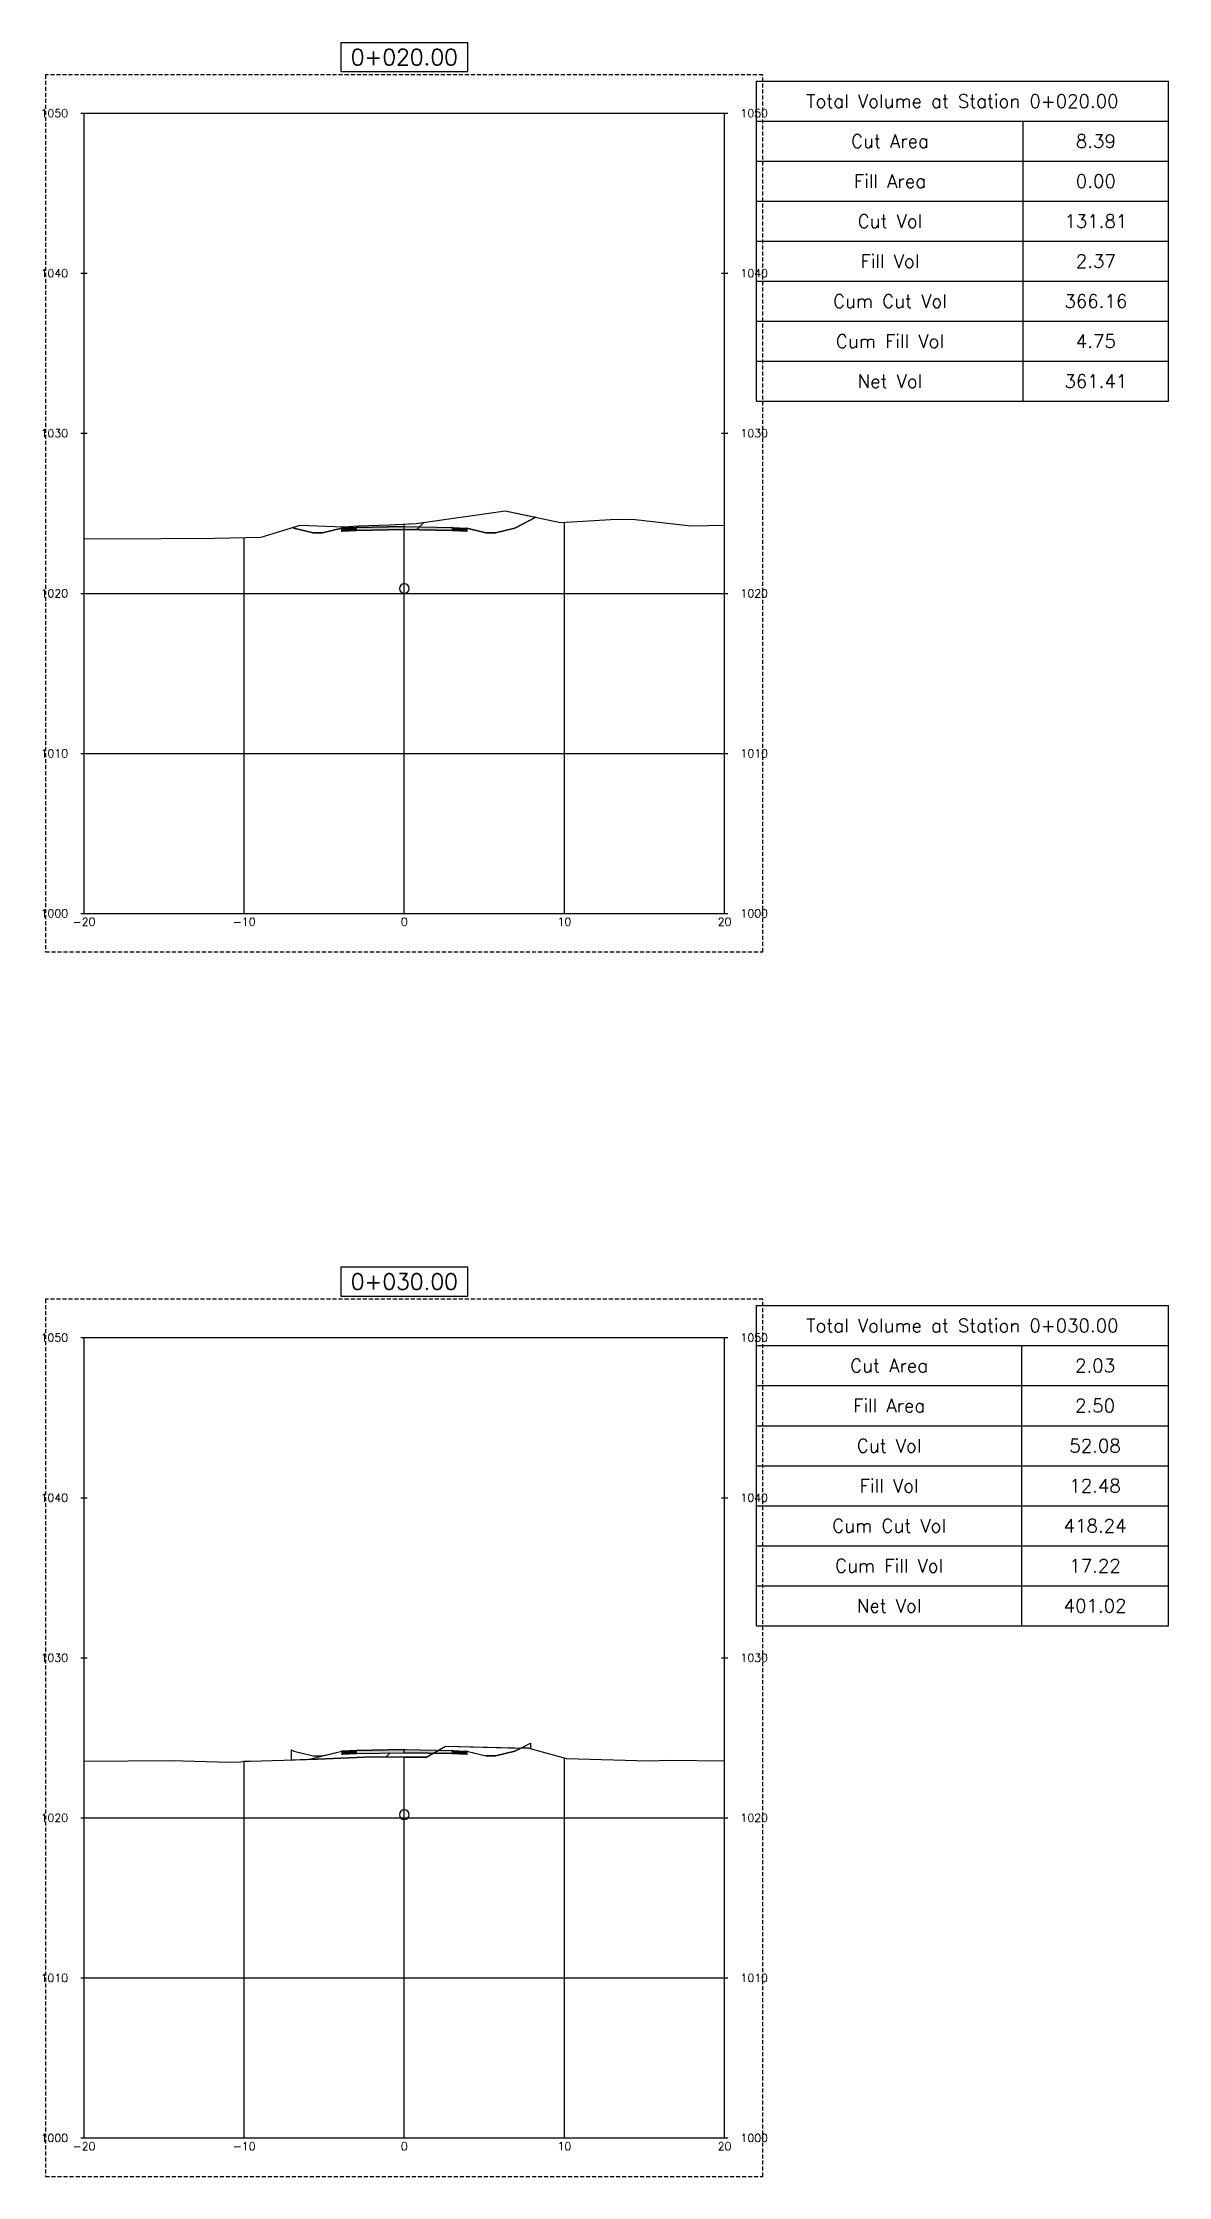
# Model space of a CAD drawing. Header units: metres. Extents: x 517023 to 519141, y 3924953 to 3927827.
# Drawn here: x 518225.4 to 518295.7, y 3925664.7 to 3925798 of the extents above; entities that cross this region are included whole.
import ezdxf

# ---------------------------------------------------------------- set-up
doc = ezdxf.new("R2010")
doc.units = ezdxf.units.M
doc.linetypes.add('DASHED2', pattern=[0.375, 0.25, -0.125])
for name, color, linetype in [('C-ANNO-TABL', 1, 'Continuous'), ('C-ANNO-TABL-TEXT', 150, 'Continuous'), ('C-ANNO-TABL-TITL', 150, 'Continuous'), ('C-ANNO-TABL-TTBL', 5, 'Continuous'), ('C-ROAD-CORR', 5, 'Continuous'), ('C-ROAD-CORR-PATT', 150, 'Continuous'), ('C-ROAD-LINK', 150, 'Continuous'), ('C-ROAD-MARK', 212, 'Continuous'), ('C-ROAD-PROF-TTLB', 5, 'Continuous'), ('C-ROAD-SECT', 7, 'Continuous'), ('C-ROAD-SECT-GRID', 7, 'Continuous'), ('C-ROAD-SECT-TEXT', 92, 'Continuous'), ('C-ROAD-SECT-TICK', 7, 'Continuous'), ('C-ROAD-SECT-TITL', 92, 'Continuous'), ('C-ROAD-SHAP', 32, 'Continuous'), ('C-ROAD-SHAP-PATT', 7, 'Continuous'), ('C-STRM-PIPE', 170, 'Continuous')]:
    doc.layers.add(name, color=color, linetype=linetype)
doc.layers.add('C-ROAD-SECT-BUFR', color=6, linetype='DASHED2', plot=False)
doc.styles.get("Standard").update_dxf_attribs({"font": 'simplex.shx'})

msp = doc.modelspace()

# ---------------------------------------------------------------- hatches: boundary and pattern name
at = {"layer": 'C-ROAD-CORR-PATT', "linetype": 'Continuous', "lineweight": -3}
h = msp.add_hatch(dxfattribs=at)
h.set_pattern_fill('ANSI31', color=1, scale=1.75, style=0)
h.set_pattern_definition([(45, (518241.0185, 3925767.75), (-3.9289, 3.9289), [])])
h.paths.add_polyline_path([(518241.02, 3925767.75), (518241.47, 3925767.89), (518244.17, 3925767.8), (518245.1, 3925767.86), (518247.03, 3925767.92), (518248.72, 3925768), (518254.26, 3925768.8), (518256.19, 3925768.39), (518254.87, 3925767.72), (518253.67, 3925767.42), (518253.07, 3925767.42), (518251.87, 3925767.72), (518251.87, 3925767.52), (518250.97, 3925767.56), (518247.97, 3925767.62), (518244.97, 3925767.56), (518244.07, 3925767.52), (518244.07, 3925767.72), (518242.87, 3925767.42), (518242.27, 3925767.42), (518241.07, 3925767.72)])
h = msp.add_hatch(dxfattribs=at)
h.set_pattern_fill('ANSI31', color=3, scale=1.75, style=0)
h.set_pattern_definition([(45, (518255.2437, 3925691.4985), (-3.9289, 3.9289), [])])
h.paths.add_polyline_path([(518255.24, 3925691.5), (518255.86, 3925691.81), (518255.86, 3925691.46), (518255.75, 3925691.49)])
h.paths.add_polyline_path([(518240.92, 3925690.75), (518240.92, 3925691.39), (518241.07, 3925691.31), (518242.27, 3925691.01), (518242.87, 3925691.01), (518244.07, 3925691.31), (518244.07, 3925691.21), (518244.07, 3925691.11), (518244.52, 3925691.13), (518244.97, 3925691.15), (518247.97, 3925691.21), (518249.8, 3925691.17), (518249.36, 3925690.92), (518245.97, 3925690.96), (518242.55, 3925690.81)])
h = msp.add_hatch(dxfattribs=at)
h.set_pattern_fill('ANSI31', color=1, scale=1.75, style=0)
h.set_pattern_definition([(45, (518249.801, 3925691.1716), (-3.929, 3.929), [])])
h.paths.add_polyline_path([(518249.8, 3925691.17), (518250.55, 3925691.61), (518255.24, 3925691.5), (518254.87, 3925691.31), (518253.67, 3925691.01), (518253.07, 3925691.01), (518252.47, 3925691.16), (518251.87, 3925691.31), (518251.87, 3925691.21), (518251.87, 3925691.11), (518250.97, 3925691.15)])
at = {"layer": 'C-ROAD-SHAP-PATT', "linetype": 'Continuous', "lineweight": -3}
for points in [[(518244.97, 3925767.76), (518244.07, 3925767.72), (518244.07, 3925767.52), (518244.97, 3925767.56)], [(518247.97, 3925767.82), (518244.97, 3925767.76), (518244.97, 3925767.56), (518247.97, 3925767.62)], [(518247.97, 3925767.82), (518250.97, 3925767.76), (518250.97, 3925767.56), (518247.97, 3925767.62)], [(518250.97, 3925767.76), (518251.87, 3925767.72), (518251.87, 3925767.52), (518250.97, 3925767.56)], [(518244.97, 3925691.35), (518244.07, 3925691.31), (518244.07, 3925691.11), (518244.97, 3925691.15)], [(518247.97, 3925691.41), (518244.97, 3925691.35), (518244.97, 3925691.15), (518247.97, 3925691.21)], [(518247.97, 3925691.41), (518250.97, 3925691.35), (518250.97, 3925691.15), (518247.97, 3925691.21)], [(518250.97, 3925691.35), (518251.87, 3925691.31), (518251.87, 3925691.11), (518250.97, 3925691.15)]]:
    msp.add_hatch(color=7, dxfattribs=at).paths.add_polyline_path(points)

# ---------------------------------------------------------------- linework, layer by layer
at = {"layer": 'C-ANNO-TABL', "color": 1, "linetype": 'Continuous', "lineweight": -3}
for p, q in [((518269.97, 3925793.14), (518295.69, 3925793.14)), ((518286.63, 3925775.64), (518286.63, 3925793.14)), ((518269.97, 3925790.64), (518295.69, 3925790.64)), ((518269.97, 3925788.14), (518295.69, 3925788.14)), ((518269.97, 3925785.64), (518295.69, 3925785.64)), ((518269.97, 3925783.14), (518295.69, 3925783.14)), ((518269.97, 3925780.64), (518295.69, 3925780.64)), ((518269.97, 3925778.14), (518295.69, 3925778.14)), ((518269.97, 3925716.64), (518295.69, 3925716.64)), ((518286.53, 3925699.14), (518286.53, 3925716.64)), ((518269.97, 3925714.14), (518295.69, 3925714.14)), ((518269.97, 3925711.64), (518295.69, 3925711.64)), ((518269.97, 3925709.14), (518295.69, 3925709.14)), ((518269.97, 3925706.64), (518295.69, 3925706.64)), ((518269.97, 3925704.14), (518295.69, 3925704.14)), ((518269.97, 3925701.64), (518295.69, 3925701.64))]:
    msp.add_line(p, q, dxfattribs=at)
at = {"layer": 'C-ANNO-TABL-TTBL', "color": 5, "linetype": 'Continuous', "lineweight": -3}
for p, q in [((518269.97, 3925795.64), (518295.69, 3925795.64)), ((518269.97, 3925775.64), (518269.97, 3925795.64)), ((518295.69, 3925775.64), (518295.69, 3925795.64)), ((518269.97, 3925775.64), (518295.69, 3925775.64)), ((518269.97, 3925719.14), (518295.69, 3925719.14)), ((518269.97, 3925699.14), (518269.97, 3925719.14)), ((518295.69, 3925699.14), (518295.69, 3925719.14)), ((518269.97, 3925699.14), (518295.69, 3925699.14))]:
    msp.add_line(p, q, dxfattribs=at)
at = {"layer": 'C-ROAD-CORR', "color": 1, "linetype": 'Continuous', "lineweight": -3}
for p, q in [((518241.02, 3925767.75), (518241.47, 3925767.89)), ((518241.07, 3925767.72), (518241.02, 3925767.75)), ((518242.27, 3925767.42), (518241.07, 3925767.72)), ((518241.47, 3925767.89), (518244.17, 3925767.8)), ((518244.07, 3925767.72), (518242.87, 3925767.42)), ((518244.07, 3925767.52), (518244.07, 3925767.72)), ((518244.17, 3925767.8), (518245.1, 3925767.86)), ((518245.1, 3925767.86), (518247.03, 3925767.92)), ((518247.03, 3925767.92), (518248.72, 3925768)), ((518248.72, 3925768), (518254.26, 3925768.8)), ((518253.07, 3925767.42), (518251.87, 3925767.72)), ((518251.87, 3925767.72), (518251.87, 3925767.52)), ((518254.87, 3925767.72), (518253.67, 3925767.42)), ((518254.26, 3925768.8), (518256.19, 3925768.39)), ((518256.19, 3925768.39), (518254.87, 3925767.72)), ((518242.87, 3925767.42), (518242.27, 3925767.42)), ((518244.97, 3925767.56), (518244.07, 3925767.52)), ((518247.97, 3925767.62), (518244.97, 3925767.56)), ((518250.97, 3925767.56), (518247.97, 3925767.62)), ((518251.87, 3925767.52), (518250.97, 3925767.56)), ((518253.67, 3925767.42), (518253.07, 3925767.42)), ((518249.8, 3925691.17), (518250.55, 3925691.61)), ((518250.97, 3925691.15), (518249.8, 3925691.17)), ((518250.55, 3925691.61), (518255.24, 3925691.5)), ((518251.87, 3925691.11), (518250.97, 3925691.15)), ((518251.87, 3925691.31), (518253.07, 3925691.01)), ((518251.87, 3925691.11), (518251.87, 3925691.31)), ((518253.67, 3925691.01), (518253.07, 3925691.01)), ((518254.87, 3925691.31), (518253.67, 3925691.01)), ((518255.24, 3925691.5), (518254.87, 3925691.31))]:
    msp.add_line(p, q, dxfattribs=at)
at = {"layer": 'C-ROAD-CORR', "color": 3, "linetype": 'Continuous', "lineweight": -3}
for p, q in [((518255.24, 3925691.5), (518255.86, 3925691.81)), ((518255.86, 3925691.81), (518255.86, 3925691.46)), ((518240.92, 3925690.75), (518240.92, 3925691.39)), ((518240.92, 3925691.39), (518241.07, 3925691.31)), ((518242.55, 3925690.81), (518240.92, 3925690.75)), ((518241.07, 3925691.31), (518242.27, 3925691.01)), ((518242.27, 3925691.01), (518242.87, 3925691.01)), ((518245.97, 3925690.96), (518242.55, 3925690.81)), ((518242.87, 3925691.01), (518244.07, 3925691.31)), ((518244.07, 3925691.31), (518244.07, 3925691.21)), ((518244.07, 3925691.21), (518244.07, 3925691.11)), ((518244.07, 3925691.11), (518244.97, 3925691.15)), ((518244.97, 3925691.15), (518247.97, 3925691.21)), ((518249.36, 3925690.92), (518245.97, 3925690.96)), ((518247.97, 3925691.21), (518249.8, 3925691.17)), ((518249.8, 3925691.17), (518249.36, 3925690.92)), ((518255.75, 3925691.49), (518255.24, 3925691.5)), ((518255.86, 3925691.46), (518255.75, 3925691.49))]:
    msp.add_line(p, q, dxfattribs=at)
at = {"layer": 'C-ROAD-LINK', "color": 150, "linetype": 'Continuous', "lineweight": -3}
for p, q in [((518241.02, 3925767.75), (518241.07, 3925767.72)), ((518241.07, 3925767.72), (518242.27, 3925767.42)), ((518242.87, 3925767.42), (518244.07, 3925767.72)), ((518244.07, 3925767.72), (518244.97, 3925767.76)), ((518244.07, 3925767.72), (518244.07, 3925767.52)), ((518244.97, 3925767.76), (518247.97, 3925767.82)), ((518244.97, 3925767.76), (518244.97, 3925767.56)), ((518244.97, 3925767.56), (518244.97, 3925767.76)), ((518247.97, 3925767.82), (518250.97, 3925767.76)), ((518247.97, 3925767.62), (518247.97, 3925767.82)), ((518250.97, 3925767.76), (518250.97, 3925767.56)), ((518250.97, 3925767.76), (518251.87, 3925767.72)), ((518250.97, 3925767.56), (518250.97, 3925767.76)), ((518251.87, 3925767.72), (518251.87, 3925767.52)), ((518251.87, 3925767.72), (518253.07, 3925767.42)), ((518253.67, 3925767.42), (518254.87, 3925767.72)), ((518254.87, 3925767.72), (518256.19, 3925768.39)), ((518242.27, 3925767.42), (518242.87, 3925767.42)), ((518244.07, 3925767.52), (518244.97, 3925767.56)), ((518244.97, 3925767.56), (518247.97, 3925767.62)), ((518247.97, 3925767.62), (518250.97, 3925767.56)), ((518250.97, 3925767.56), (518251.87, 3925767.52)), ((518253.07, 3925767.42), (518253.67, 3925767.42)), ((518241.97, 3925690.79), (518244.07, 3925691.31)), ((518244.07, 3925691.31), (518244.97, 3925691.35)), ((518244.07, 3925691.31), (518244.07, 3925691.11)), ((518244.07, 3925691.11), (518244.97, 3925691.15)), ((518244.97, 3925691.35), (518247.97, 3925691.41)), ((518244.97, 3925691.35), (518244.97, 3925691.15)), ((518244.97, 3925691.15), (518244.97, 3925691.35)), ((518244.97, 3925691.15), (518247.97, 3925691.21)), ((518247.97, 3925691.41), (518250.97, 3925691.35)), ((518247.97, 3925691.21), (518247.97, 3925691.41)), ((518247.97, 3925691.21), (518250.97, 3925691.15)), ((518250.97, 3925691.35), (518250.97, 3925691.15)), ((518250.97, 3925691.35), (518251.87, 3925691.31)), ((518250.97, 3925691.15), (518250.97, 3925691.35)), ((518250.97, 3925691.15), (518251.87, 3925691.11)), ((518251.87, 3925691.31), (518251.87, 3925691.11)), ((518251.87, 3925691.31), (518253.07, 3925691.01)), ((518253.07, 3925691.01), (518253.67, 3925691.01)), ((518253.67, 3925691.01), (518254.87, 3925691.31)), ((518254.87, 3925691.31), (518255.24, 3925691.5))]:
    msp.add_line(p, q, dxfattribs=at)
at = {"layer": 'C-ROAD-MARK', "color": 212, "linetype": 'Continuous', "lineweight": -3}
for centre in [(518241.02, 3925767.75), (518241.07, 3925767.72), (518244.07, 3925767.72), (518244.97, 3925767.76), (518247.97, 3925767.82), (518250.97, 3925767.76), (518251.87, 3925767.72), (518254.87, 3925767.72), (518256.19, 3925768.39), (518242.27, 3925767.42), (518242.87, 3925767.42), (518244.07, 3925767.52), (518244.97, 3925767.56), (518247.97, 3925767.62), (518250.97, 3925767.56), (518251.87, 3925767.52), (518253.07, 3925767.42), (518253.67, 3925767.42), (518241.97, 3925690.79), (518244.07, 3925691.31), (518244.07, 3925691.11), (518244.97, 3925691.35), (518244.97, 3925691.15), (518247.97, 3925691.41), (518247.97, 3925691.21), (518250.97, 3925691.35), (518250.97, 3925691.15), (518251.87, 3925691.31), (518251.87, 3925691.11), (518253.07, 3925691.01), (518253.67, 3925691.01), (518254.87, 3925691.31), (518255.24, 3925691.5)]:
    msp.add_circle(centre, 0.015, dxfattribs=at)
at = {"layer": 'C-ROAD-PROF-TTLB', "color": 5, "linetype": 'Continuous', "lineweight": -3}
for p, q in [((518227.97, 3925743.64), (518227.97, 3925793.64)), ((518227.97, 3925793.64), (518267.97, 3925793.64)), ((518267.97, 3925743.64), (518267.97, 3925793.64)), ((518227.97, 3925743.64), (518267.97, 3925743.64)), ((518227.97, 3925667.14), (518227.97, 3925717.14)), ((518227.97, 3925717.14), (518267.97, 3925717.14)), ((518267.97, 3925667.14), (518267.97, 3925717.14)), ((518227.97, 3925667.14), (518267.97, 3925667.14))]:
    msp.add_line(p, q, dxfattribs=at)
at = {"layer": 'C-ROAD-SECT', "color": 7, "linetype": 'Continuous', "lineweight": -3}
for points in [[(518227.97, 3925767.06), (518229.44, 3925767.04), (518236.13, 3925767.09), (518239.04, 3925767.15), (518241.47, 3925767.89), (518244.17, 3925767.8), (518245.1, 3925767.86), (518247.03, 3925767.92), (518247.97, 3925767.97), (518248.72, 3925768), (518254.26, 3925768.8), (518257.72, 3925768.06), (518261.21, 3925768.28), (518262.39, 3925768.25), (518265.88, 3925767.86), (518267.97, 3925767.9)], [(518241.02, 3925767.75), (518241.07, 3925767.72), (518242.27, 3925767.42), (518242.87, 3925767.42), (518244.07, 3925767.72), (518244.07, 3925767.52), (518244.97, 3925767.56), (518247.97, 3925767.62), (518250.97, 3925767.56), (518251.87, 3925767.52), (518251.87, 3925767.72), (518253.07, 3925767.42), (518253.67, 3925767.42), (518254.87, 3925767.72), (518256.19, 3925768.39)], [(518240.92, 3925691.39), (518241.04, 3925691.33), (518241.07, 3925691.31), (518241.67, 3925691.16), (518242.27, 3925691.01), (518242.57, 3925691.01), (518242.87, 3925691.01), (518243.47, 3925691.16), (518244.07, 3925691.31), (518244.07, 3925691.21), (518244.07, 3925691.11), (518244.52, 3925691.13), (518244.97, 3925691.15), (518246.47, 3925691.18), (518247.97, 3925691.21), (518249.47, 3925691.18), (518250.97, 3925691.15), (518251.42, 3925691.13), (518251.87, 3925691.11), (518251.87, 3925691.21), (518251.87, 3925691.31), (518252.47, 3925691.16), (518253.07, 3925691.01), (518253.37, 3925691.01), (518253.67, 3925691.01), (518254.27, 3925691.16), (518254.87, 3925691.31), (518255.2, 3925691.47), (518255.86, 3925691.81)], [(518227.97, 3925690.67), (518233.46, 3925690.73), (518237.02, 3925690.61), (518237.76, 3925690.63), (518237.94, 3925690.68), (518238.34, 3925690.67), (518242.55, 3925690.81), (518245.97, 3925690.96), (518247.97, 3925690.93), (518249.36, 3925690.92), (518250.55, 3925691.61), (518255.75, 3925691.49), (518258.09, 3925690.85), (518263.22, 3925690.7), (518264.53, 3925690.75), (518267.97, 3925690.7)]]:
    msp.add_lwpolyline(points, dxfattribs=at)
at = {"layer": 'C-ROAD-SECT-BUFR', "color": 6, "linetype": 'DASHED2', "lineweight": -3}
for p, q in [((518270.37, 3925796.04), (518225.57, 3925796.04)), ((518225.57, 3925796.04), (518225.57, 3925741.24)), ((518270.37, 3925741.24), (518270.37, 3925796.04)), ((518225.57, 3925741.24), (518270.37, 3925741.24)), ((518270.37, 3925719.54), (518225.57, 3925719.54)), ((518225.57, 3925719.54), (518225.57, 3925664.74)), ((518270.37, 3925664.74), (518270.37, 3925719.54)), ((518225.57, 3925664.74), (518270.37, 3925664.74))]:
    msp.add_line(p, q, dxfattribs=at)
at = {"layer": 'C-ROAD-SECT-GRID', "color": 7, "linetype": 'Continuous', "lineweight": -3}
for p, q in [((518247.97, 3925743.64), (518247.97, 3925767.97)), ((518257.97, 3925743.64), (518257.97, 3925768.07)), ((518267.97, 3925743.64), (518267.97, 3925767.9)), ((518227.97, 3925743.64), (518227.97, 3925767.06)), ((518237.97, 3925743.64), (518237.97, 3925767.13)), ((518227.97, 3925763.64), (518267.97, 3925763.64)), ((518227.97, 3925753.64), (518267.97, 3925753.64)), ((518227.97, 3925743.64), (518267.97, 3925743.64)), ((518227.97, 3925667.14), (518227.97, 3925690.67)), ((518237.97, 3925667.14), (518237.97, 3925690.68)), ((518247.97, 3925667.14), (518247.97, 3925690.93)), ((518257.97, 3925667.14), (518257.97, 3925690.89)), ((518267.97, 3925667.14), (518267.97, 3925690.7)), ((518227.97, 3925687.14), (518267.97, 3925687.14)), ((518227.97, 3925677.14), (518267.97, 3925677.14)), ((518227.97, 3925667.14), (518267.97, 3925667.14))]:
    msp.add_line(p, q, dxfattribs=at)
at = {"layer": 'C-ROAD-SECT-TICK', "color": 7, "linetype": 'Continuous', "lineweight": -3}
for p, q in [((518227.77, 3925793.64), (518228.17, 3925793.64)), ((518267.77, 3925793.64), (518268.17, 3925793.64)), ((518227.77, 3925783.64), (518228.17, 3925783.64)), ((518267.77, 3925783.64), (518268.17, 3925783.64)), ((518227.77, 3925773.64), (518228.17, 3925773.64)), ((518267.77, 3925773.64), (518268.17, 3925773.64)), ((518227.77, 3925763.64), (518228.17, 3925763.64)), ((518267.77, 3925763.64), (518268.17, 3925763.64)), ((518227.77, 3925753.64), (518228.17, 3925753.64)), ((518267.77, 3925753.64), (518268.17, 3925753.64)), ((518227.77, 3925743.64), (518228.17, 3925743.64)), ((518267.77, 3925743.64), (518268.17, 3925743.64)), ((518227.77, 3925717.14), (518228.17, 3925717.14)), ((518267.77, 3925717.14), (518268.17, 3925717.14)), ((518227.77, 3925707.14), (518228.17, 3925707.14)), ((518267.77, 3925707.14), (518268.17, 3925707.14)), ((518227.77, 3925697.14), (518228.17, 3925697.14)), ((518267.77, 3925697.14), (518268.17, 3925697.14)), ((518227.77, 3925687.14), (518228.17, 3925687.14)), ((518267.77, 3925687.14), (518268.17, 3925687.14)), ((518227.77, 3925677.14), (518228.17, 3925677.14)), ((518267.77, 3925677.14), (518268.17, 3925677.14)), ((518227.77, 3925667.14), (518228.17, 3925667.14)), ((518267.77, 3925667.14), (518268.17, 3925667.14))]:
    msp.add_line(p, q, dxfattribs=at)
at = {"layer": 'C-ROAD-SECT-TITL', "color": 92, "linetype": 'Continuous', "lineweight": -3}
for points in [[(518244, 3925796.24), (518251.94, 3925796.24), (518251.94, 3925798.04), (518244, 3925798.04)], [(518244, 3925719.74), (518251.94, 3925719.74), (518251.94, 3925721.54), (518244, 3925721.54)]]:
    msp.add_3dface(points, dxfattribs=at)
at = {"layer": 'C-ROAD-SHAP', "color": 32, "linetype": 'Continuous', "lineweight": -3}
for p, q in [((518244.97, 3925767.76), (518244.07, 3925767.72)), ((518244.07, 3925767.72), (518244.07, 3925767.52)), ((518247.97, 3925767.82), (518244.97, 3925767.76)), ((518244.97, 3925767.76), (518244.97, 3925767.56)), ((518244.97, 3925767.56), (518244.97, 3925767.76)), ((518247.97, 3925767.82), (518250.97, 3925767.76)), ((518247.97, 3925767.62), (518247.97, 3925767.82)), ((518250.97, 3925767.76), (518250.97, 3925767.56)), ((518250.97, 3925767.76), (518251.87, 3925767.72)), ((518250.97, 3925767.56), (518250.97, 3925767.76)), ((518251.87, 3925767.72), (518251.87, 3925767.52)), ((518244.07, 3925767.52), (518244.97, 3925767.56)), ((518244.97, 3925767.56), (518247.97, 3925767.62)), ((518250.97, 3925767.56), (518247.97, 3925767.62)), ((518251.87, 3925767.52), (518250.97, 3925767.56)), ((518244.97, 3925691.35), (518244.07, 3925691.31)), ((518244.07, 3925691.31), (518244.07, 3925691.11)), ((518244.07, 3925691.11), (518244.97, 3925691.15)), ((518247.97, 3925691.41), (518244.97, 3925691.35)), ((518244.97, 3925691.35), (518244.97, 3925691.15)), ((518244.97, 3925691.15), (518244.97, 3925691.35)), ((518244.97, 3925691.15), (518247.97, 3925691.21)), ((518247.97, 3925691.41), (518250.97, 3925691.35)), ((518247.97, 3925691.21), (518247.97, 3925691.41)), ((518250.97, 3925691.15), (518247.97, 3925691.21)), ((518250.97, 3925691.35), (518250.97, 3925691.15)), ((518250.97, 3925691.35), (518251.87, 3925691.31)), ((518250.97, 3925691.15), (518250.97, 3925691.35)), ((518251.87, 3925691.11), (518250.97, 3925691.15)), ((518251.87, 3925691.31), (518251.87, 3925691.11))]:
    msp.add_line(p, q, dxfattribs=at)
at = {"layer": 'C-STRM-PIPE', "color": 170, "linetype": 'Continuous', "lineweight": -3}
for centre, start, end in [((518247.97, 3925763.94), 0, 180), ((518247.97, 3925763.94), 180, 0), ((518247.97, 3925687.34), 0, 180), ((518247.97, 3925687.34), 180, 0)]:
    msp.add_arc(centre, 0.3, start, end, dxfattribs=at)

# ---------------------------------------------------------------- texts
at = {"layer": 'C-ANNO-TABL-TEXT', "color": 150, "linetype": 'Continuous', "lineweight": -3, "char_height": 0.833, "attachment_point": 5}
for s, insert in [('8.39', (518291.16, 3925791.89)), ('0.00', (518291.16, 3925789.39)), ('131.81', (518291.16, 3925786.89)), ('2.37', (518291.16, 3925784.39)), ('366.16', (518291.16, 3925781.89)), ('4.75', (518291.16, 3925779.39)), ('361.41', (518291.16, 3925776.89)), ('2.03', (518291.11, 3925715.39)), ('2.50', (518291.11, 3925712.89)), ('52.08', (518291.11, 3925710.39)), ('12.48', (518291.11, 3925707.89)), ('418.24', (518291.11, 3925705.39)), ('17.22', (518291.11, 3925702.89)), ('401.02', (518291.11, 3925700.39))]:
    msp.add_mtext(s, dxfattribs=dict(at, insert=insert))
at = {"layer": 'C-ANNO-TABL-TITL', "color": 150, "linetype": 'Continuous', "lineweight": -3, "attachment_point": 5}
for s, insert, char_height in [('Total Volume at Station 0+020.00', (518282.83, 3925794.39), 0.8333), ('Cut Area', (518278.3, 3925791.89), 0.833), ('Fill Area', (518278.3, 3925789.39), 0.833), ('Cut Vol', (518278.3, 3925786.89), 0.833), ('Fill Vol', (518278.3, 3925784.39), 0.833), ('Cum Cut Vol', (518278.3, 3925781.89), 0.8333), ('Cum Fill Vol', (518278.3, 3925779.39), 0.8333), ('Net Vol', (518278.3, 3925776.89), 0.833), ('Total Volume at Station 0+030.00', (518282.83, 3925717.89), 0.8333), ('Cut Area', (518278.25, 3925715.39), 0.833), ('Fill Area', (518278.25, 3925712.89), 0.833), ('Cut Vol', (518278.25, 3925710.39), 0.833), ('Fill Vol', (518278.25, 3925707.89), 0.833), ('Cum Cut Vol', (518278.25, 3925705.39), 0.8333), ('Cum Fill Vol', (518278.25, 3925702.89), 0.8333), ('Net Vol', (518278.25, 3925700.39), 0.833)]:
    msp.add_mtext(s, dxfattribs=dict(at, insert=insert, char_height=char_height))
at = {"layer": 'C-ROAD-SECT-TEXT', "color": 92, "linetype": 'Continuous', "lineweight": -3, "char_height": 0.5}
for s, insert, attachment_point in [('1050', (518226.97, 3925793.64), 6), ('1050', (518268.97, 3925793.64), 4), ('1040', (518226.97, 3925783.64), 6), ('1040', (518268.97, 3925783.64), 4), ('1030', (518226.97, 3925773.64), 6), ('1030', (518268.97, 3925773.64), 4), ('1020', (518226.97, 3925763.64), 6), ('1020', (518268.97, 3925763.64), 4), ('1010', (518226.97, 3925753.64), 6), ('1010', (518268.97, 3925753.64), 4), ('1000', (518226.97, 3925743.64), 6), ('1000', (518268.97, 3925743.64), 4), ('{\\C3;-20}', (518227.97, 3925743.37), 2), ('{\\C3;-10}', (518237.97, 3925743.37), 2), ('{\\C3;0}', (518247.97, 3925743.37), 2), ('{\\C3;10}', (518257.97, 3925743.37), 2), ('{\\C3;20}', (518267.97, 3925743.37), 2), ('1050', (518226.97, 3925717.14), 6), ('1050', (518268.97, 3925717.14), 4), ('1040', (518226.97, 3925707.14), 6), ('1040', (518268.97, 3925707.14), 4), ('1030', (518226.97, 3925697.14), 6), ('1030', (518268.97, 3925697.14), 4), ('1020', (518226.97, 3925687.14), 6), ('1020', (518268.97, 3925687.14), 4), ('1010', (518226.97, 3925677.14), 6), ('1010', (518268.97, 3925677.14), 4), ('1000', (518226.97, 3925667.14), 6), ('{\\C3;-20}', (518227.97, 3925666.87), 2), ('{\\C3;-10}', (518237.97, 3925666.87), 2), ('{\\C3;0}', (518247.97, 3925666.87), 2), ('{\\C3;10}', (518257.97, 3925666.87), 2), ('{\\C3;20}', (518267.97, 3925666.87), 2), ('1000', (518268.97, 3925667.14), 4)]:
    msp.add_mtext(s, dxfattribs=dict(at, insert=insert, attachment_point=attachment_point))
at = {"layer": 'C-ROAD-SECT-TITL', "color": 92, "linetype": 'Continuous', "lineweight": -3, "char_height": 1, "attachment_point": 8}
for s, insert in [('0+020.00', (518247.97, 3925796.64)), ('0+030.00', (518247.97, 3925720.14))]:
    msp.add_mtext(s, dxfattribs=dict(at, insert=insert))

doc.saveas('drawing.dxf')
